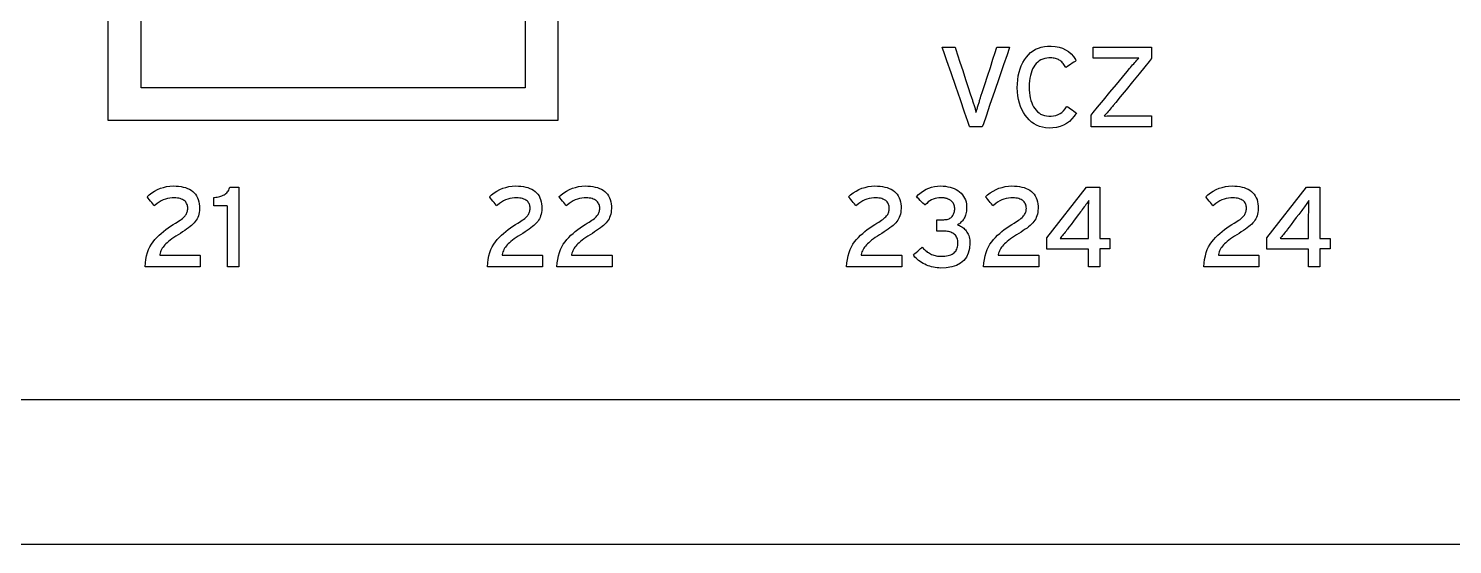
# Model space of a CAD drawing. Extents: x 1 to 47.7, y 0.2 to 33.3.
# Drawn here: x 36.791 to 38.533, y 10.156 to 10.786 of the extents above; entities that cross this region are included whole.
import ezdxf

# ---------------------------------------------------------------- set-up
doc = ezdxf.new("R2010")
doc.units = 0
doc.header["$MEASUREMENT"] = 0
for name, color, linetype in [('1_1__SCREW_TERMINAL_BLOCK_', 7, 'CONTINUOUS'), ('1_2__CONNECTORIZED_RELAY__', 7, 'CONTINUOUS'), ('4_0_____DWG', 7, 'CONTINUOUS')]:
    doc.layers.add(name, color=color, linetype=linetype)

msp = doc.modelspace()

# ---------------------------------------------------------------- linework, layer by layer
at = {"layer": '1_1__SCREW_TERMINAL_BLOCK_'}
for points in [[(36.9339, 10.4954), (36.9343, 10.5), (36.9349, 10.5044), (36.9358, 10.5086), (36.9369, 10.5126), (36.9383, 10.5163), (36.9398, 10.5197), (36.9417, 10.523), (36.9437, 10.526), (36.946, 10.5287), (36.9484, 10.5313), (36.951, 10.5338), (36.9536, 10.5362), (36.9563, 10.5385), (36.9592, 10.5408), (36.9621, 10.5429), (36.9652, 10.5449), (36.9683, 10.5469), (36.9711, 10.5485), (36.9731, 10.5497), (36.975, 10.5509), (36.9767, 10.5521), (36.9782, 10.5533), (36.9796, 10.5544), (36.9808, 10.5554), (36.9819, 10.5564), (36.9828, 10.5574), (36.9835, 10.5584), (36.9841, 10.5594), (36.9846, 10.5604), (36.9851, 10.5614), (36.9854, 10.5624), (36.9857, 10.5634), (36.9859, 10.5645), (36.9861, 10.5656), (36.9861, 10.5667), (36.9861, 10.568), (36.9859, 10.5693), (36.9857, 10.5705), (36.9853, 10.5716), (36.9848, 10.5727), (36.9843, 10.5736), (36.9836, 10.5746), (36.9828, 10.5754), (36.9819, 10.5762), (36.9809, 10.5769), (36.9797, 10.5776), (36.9783, 10.5781), (36.9768, 10.5786), (36.9752, 10.579), (36.9735, 10.5793), (36.9715, 10.5795), (36.9695, 10.5796), (36.9671, 10.5796), (36.9642, 10.5793), (36.9615, 10.5788), (36.9588, 10.5781), (36.9561, 10.5771), (36.9536, 10.5759), (36.9511, 10.5744), (36.9487, 10.5727), (36.9463, 10.5708), (36.9452, 10.57), (36.9446, 10.5708), (36.9435, 10.5721), (36.9421, 10.5738), (36.9406, 10.5757), (36.9391, 10.5776), (36.9378, 10.5792), (36.9368, 10.5804), (36.9364, 10.5809), (36.9388, 10.5831), (36.9421, 10.5856), (36.9455, 10.5878), (36.949, 10.5897), (36.9527, 10.5912), (36.9564, 10.5924), (36.9603, 10.5933), (36.9644, 10.5939), (36.9685, 10.5941), (36.9718, 10.594), (36.975, 10.5938), (36.9779, 10.5933), (36.9807, 10.5928), (36.9834, 10.592), (36.9859, 10.5911), (36.9882, 10.59), (36.9903, 10.5888), (36.9923, 10.5874), (36.9941, 10.5857), (36.9956, 10.5839), (36.997, 10.5819), (36.9981, 10.5797), (36.999, 10.5774), (36.9997, 10.5748), (37.0002, 10.5721), (37.0004, 10.5692), (37.0005, 10.5665), (37.0003, 10.5641), (37.0001, 10.5618), (36.9996, 10.5597), (36.9991, 10.5576), (36.9984, 10.5557), (36.9975, 10.5539), (36.9965, 10.5522), (36.9954, 10.5506), (36.9941, 10.549), (36.9925, 10.5475), (36.9909, 10.5459), (36.989, 10.5444), (36.987, 10.5428), (36.9848, 10.5411), (36.9824, 10.5395), (36.9799, 10.5379), (36.9772, 10.5362), (36.9743, 10.5344), (36.9715, 10.5327), (36.969, 10.531), (36.9667, 10.5294), (36.9646, 10.5278), (36.9627, 10.5263), (36.9609, 10.5248), (36.9594, 10.5234), (36.9581, 10.5221), (36.957, 10.5207), (36.9559, 10.5193), (36.955, 10.5179), (36.9541, 10.5164), (36.9534, 10.515), (36.9527, 10.5135), (36.9522, 10.512), (36.9518, 10.5105), (36.9518, 10.5095), (36.9547, 10.5095), (36.9603, 10.5095), (36.9677, 10.5095), (36.976, 10.5095), (36.9844, 10.5095), (36.992, 10.5095), (36.9978, 10.5095), (37.0011, 10.5095), (37.0014, 10.5093), (37.0014, 10.5083), (37.0014, 10.5066), (37.0014, 10.5044), (37.0014, 10.502), (37.0014, 10.4997), (37.0014, 10.4976), (37.0014, 10.4961), (37.0014, 10.4954), (36.9999, 10.4954), (36.9942, 10.4954), (36.9854, 10.4954), (36.9747, 10.4954), (36.9632, 10.4954), (36.9522, 10.4954), (36.9428, 10.4954), (36.9363, 10.4954)], [(37.0346, 10.4954), (37.0346, 10.4982), (37.0346, 10.5058), (37.0346, 10.5167), (37.0346, 10.5293), (37.0346, 10.5424), (37.0346, 10.5543), (37.0346, 10.5637), (37.0346, 10.5691), (37.0344, 10.5699), (37.0332, 10.5699), (37.0311, 10.5699), (37.0284, 10.5699), (37.0255, 10.5699), (37.0227, 10.5699), (37.0202, 10.5699), (37.0185, 10.5699), (37.0179, 10.5699), (37.0179, 10.5703), (37.0179, 10.5713), (37.0179, 10.5728), (37.0179, 10.5745), (37.0179, 10.5762), (37.0179, 10.5778), (37.0179, 10.5791), (37.0179, 10.5798), (37.0188, 10.58), (37.0205, 10.5802), (37.0221, 10.5804), (37.0237, 10.5808), (37.0252, 10.5812), (37.0266, 10.5816), (37.028, 10.5821), (37.0294, 10.5827), (37.0307, 10.5834), (37.0318, 10.5841), (37.0329, 10.5849), (37.0339, 10.5858), (37.0347, 10.5868), (37.0355, 10.5879), (37.0362, 10.5891), (37.0367, 10.5904), (37.0371, 10.5918), (37.0374, 10.5925), (37.0382, 10.5925), (37.0397, 10.5925), (37.0415, 10.5925), (37.0435, 10.5925), (37.0454, 10.5925), (37.0471, 10.5925), (37.0483, 10.5925), (37.0487, 10.5925), (37.0487, 10.5888), (37.0487, 10.5789), (37.0487, 10.5648), (37.0487, 10.5482), (37.0487, 10.5312), (37.0487, 10.5156), (37.0487, 10.5034), (37.0487, 10.4963), (37.0486, 10.4954), (37.0475, 10.4954), (37.0458, 10.4954), (37.0435, 10.4954), (37.041, 10.4954), (37.0386, 10.4954), (37.0366, 10.4954), (37.0351, 10.4954)], [(37.3526, 10.4954), (37.353, 10.5), (37.3536, 10.5044), (37.3545, 10.5086), (37.3556, 10.5126), (37.3569, 10.5163), (37.3585, 10.5197), (37.3603, 10.523), (37.3624, 10.526), (37.3647, 10.5287), (37.3671, 10.5313), (37.3697, 10.5338), (37.3723, 10.5362), (37.375, 10.5385), (37.3779, 10.5408), (37.3808, 10.5429), (37.3838, 10.5449), (37.387, 10.5469), (37.3897, 10.5485), (37.3918, 10.5497), (37.3936, 10.5509), (37.3953, 10.5521), (37.3969, 10.5533), (37.3983, 10.5544), (37.3995, 10.5554), (37.4006, 10.5564), (37.4015, 10.5574), (37.4022, 10.5584), (37.4028, 10.5594), (37.4033, 10.5604), (37.4038, 10.5614), (37.4041, 10.5624), (37.4044, 10.5634), (37.4046, 10.5645), (37.4047, 10.5656), (37.4048, 10.5667), (37.4048, 10.568), (37.4046, 10.5693), (37.4044, 10.5705), (37.404, 10.5716), (37.4035, 10.5727), (37.403, 10.5736), (37.4023, 10.5746), (37.4015, 10.5754), (37.4006, 10.5762), (37.3996, 10.5769), (37.3984, 10.5776), (37.397, 10.5781), (37.3955, 10.5786), (37.3939, 10.579), (37.3921, 10.5793), (37.3902, 10.5795), (37.3882, 10.5796), (37.3858, 10.5796), (37.3829, 10.5793), (37.3802, 10.5788), (37.3775, 10.5781), (37.3748, 10.5771), (37.3723, 10.5759), (37.3698, 10.5744), (37.3674, 10.5727), (37.365, 10.5708), (37.3639, 10.57), (37.3633, 10.5708), (37.3622, 10.5721), (37.3608, 10.5738), (37.3593, 10.5757), (37.3578, 10.5776), (37.3564, 10.5792), (37.3555, 10.5804), (37.355, 10.5809), (37.3575, 10.5831), (37.3608, 10.5856), (37.3642, 10.5878), (37.3677, 10.5897), (37.3713, 10.5912), (37.3751, 10.5924), (37.379, 10.5933), (37.383, 10.5939), (37.3872, 10.5941), (37.3905, 10.594), (37.3936, 10.5938), (37.3966, 10.5933), (37.3994, 10.5928), (37.4021, 10.592), (37.4046, 10.5911), (37.4069, 10.59), (37.409, 10.5888), (37.411, 10.5874), (37.4128, 10.5857), (37.4143, 10.5839), (37.4157, 10.5819), (37.4168, 10.5797), (37.4177, 10.5774), (37.4184, 10.5748), (37.4189, 10.5721), (37.4191, 10.5692), (37.4191, 10.5665), (37.419, 10.5641), (37.4187, 10.5618), (37.4183, 10.5597), (37.4177, 10.5576), (37.417, 10.5557), (37.4162, 10.5539), (37.4152, 10.5522), (37.4141, 10.5506), (37.4127, 10.549), (37.4112, 10.5475), (37.4095, 10.5459), (37.4077, 10.5444), (37.4056, 10.5428), (37.4035, 10.5411), (37.4011, 10.5395), (37.3986, 10.5379), (37.3958, 10.5362), (37.3929, 10.5344), (37.3902, 10.5327), (37.3877, 10.531), (37.3854, 10.5294), (37.3833, 10.5278), (37.3813, 10.5263), (37.3796, 10.5248), (37.3781, 10.5234), (37.3768, 10.5221), (37.3757, 10.5207), (37.3746, 10.5193), (37.3736, 10.5179), (37.3728, 10.5164), (37.3721, 10.515), (37.3714, 10.5135), (37.3709, 10.512), (37.3705, 10.5105), (37.3705, 10.5095), (37.3734, 10.5095), (37.3789, 10.5095), (37.3864, 10.5095), (37.3947, 10.5095), (37.4031, 10.5095), (37.4107, 10.5095), (37.4165, 10.5095), (37.4197, 10.5095), (37.4201, 10.5093), (37.4201, 10.5083), (37.4201, 10.5066), (37.4201, 10.5044), (37.4201, 10.502), (37.4201, 10.4997), (37.4201, 10.4976), (37.4201, 10.4961), (37.4201, 10.4954), (37.4186, 10.4954), (37.4129, 10.4954), (37.4041, 10.4954), (37.3934, 10.4954), (37.3819, 10.4954), (37.3709, 10.4954), (37.3615, 10.4954), (37.355, 10.4954)], [(37.4377, 10.4954), (37.4381, 10.5), (37.4387, 10.5044), (37.4396, 10.5086), (37.4407, 10.5126), (37.4421, 10.5163), (37.4436, 10.5197), (37.4454, 10.523), (37.4475, 10.526), (37.4498, 10.5287), (37.4522, 10.5313), (37.4548, 10.5338), (37.4574, 10.5362), (37.4601, 10.5385), (37.463, 10.5408), (37.4659, 10.5429), (37.469, 10.5449), (37.4721, 10.5469), (37.4748, 10.5485), (37.4769, 10.5497), (37.4787, 10.5509), (37.4805, 10.5521), (37.482, 10.5533), (37.4834, 10.5544), (37.4846, 10.5554), (37.4857, 10.5564), (37.4866, 10.5574), (37.4873, 10.5584), (37.4879, 10.5594), (37.4884, 10.5604), (37.4889, 10.5614), (37.4892, 10.5624), (37.4895, 10.5634), (37.4897, 10.5645), (37.4899, 10.5656), (37.4899, 10.5667), (37.4899, 10.568), (37.4897, 10.5693), (37.4895, 10.5705), (37.4891, 10.5716), (37.4886, 10.5727), (37.4881, 10.5736), (37.4874, 10.5746), (37.4866, 10.5754), (37.4857, 10.5762), (37.4847, 10.5769), (37.4835, 10.5776), (37.4821, 10.5781), (37.4806, 10.5786), (37.479, 10.579), (37.4772, 10.5793), (37.4753, 10.5795), (37.4733, 10.5796), (37.4709, 10.5796), (37.468, 10.5793), (37.4653, 10.5788), (37.4626, 10.5781), (37.4599, 10.5771), (37.4574, 10.5759), (37.4549, 10.5744), (37.4525, 10.5727), (37.4501, 10.5708), (37.449, 10.57), (37.4484, 10.5708), (37.4473, 10.5721), (37.4459, 10.5738), (37.4444, 10.5757), (37.4429, 10.5776), (37.4416, 10.5792), (37.4406, 10.5804), (37.4401, 10.5809), (37.4426, 10.5831), (37.4459, 10.5856), (37.4493, 10.5878), (37.4528, 10.5897), (37.4565, 10.5912), (37.4602, 10.5924), (37.4641, 10.5933), (37.4681, 10.5939), (37.4723, 10.5941), (37.4756, 10.594), (37.4788, 10.5938), (37.4817, 10.5933), (37.4845, 10.5928), (37.4872, 10.592), (37.4897, 10.5911), (37.492, 10.59), (37.4941, 10.5888), (37.4961, 10.5874), (37.4979, 10.5857), (37.4994, 10.5839), (37.5008, 10.5819), (37.5019, 10.5797), (37.5028, 10.5774), (37.5035, 10.5748), (37.504, 10.5721), (37.5042, 10.5692), (37.5043, 10.5665), (37.5041, 10.5641), (37.5038, 10.5618), (37.5034, 10.5597), (37.5029, 10.5576), (37.5021, 10.5557), (37.5013, 10.5539), (37.5003, 10.5522), (37.4992, 10.5506), (37.4978, 10.549), (37.4963, 10.5475), (37.4946, 10.5459), (37.4928, 10.5444), (37.4908, 10.5428), (37.4886, 10.5411), (37.4862, 10.5395), (37.4837, 10.5379), (37.481, 10.5362), (37.4781, 10.5344), (37.4753, 10.5327), (37.4728, 10.531), (37.4705, 10.5294), (37.4684, 10.5278), (37.4664, 10.5263), (37.4647, 10.5248), (37.4632, 10.5234), (37.4619, 10.5221), (37.4608, 10.5207), (37.4597, 10.5193), (37.4588, 10.5179), (37.4579, 10.5164), (37.4572, 10.515), (37.4565, 10.5135), (37.456, 10.512), (37.4556, 10.5105), (37.4556, 10.5095), (37.4585, 10.5095), (37.4641, 10.5095), (37.4715, 10.5095), (37.4798, 10.5095), (37.4882, 10.5095), (37.4958, 10.5095), (37.5016, 10.5095), (37.5049, 10.5095), (37.5052, 10.5093), (37.5052, 10.5083), (37.5052, 10.5066), (37.5052, 10.5044), (37.5052, 10.502), (37.5052, 10.4997), (37.5052, 10.4976), (37.5052, 10.4961), (37.5052, 10.4954), (37.5037, 10.4954), (37.498, 10.4954), (37.4892, 10.4954), (37.4785, 10.4954), (37.467, 10.4954), (37.456, 10.4954), (37.4466, 10.4954), (37.4401, 10.4954)], [(37.7919, 10.4954), (37.7923, 10.5), (37.7929, 10.5044), (37.7938, 10.5086), (37.7949, 10.5126), (37.7962, 10.5163), (37.7978, 10.5197), (37.7996, 10.523), (37.8017, 10.526), (37.804, 10.5287), (37.8064, 10.5313), (37.8089, 10.5338), (37.8116, 10.5362), (37.8143, 10.5385), (37.8172, 10.5408), (37.8201, 10.5429), (37.8232, 10.5449), (37.8263, 10.5469), (37.829, 10.5485), (37.8311, 10.5497), (37.8329, 10.5509), (37.8346, 10.5521), (37.8362, 10.5533), (37.8376, 10.5544), (37.8388, 10.5554), (37.8399, 10.5564), (37.8407, 10.5574), (37.8415, 10.5584), (37.8421, 10.5594), (37.8426, 10.5604), (37.843, 10.5614), (37.8434, 10.5624), (37.8437, 10.5634), (37.8439, 10.5645), (37.844, 10.5656), (37.8441, 10.5667), (37.844, 10.568), (37.8439, 10.5693), (37.8436, 10.5705), (37.8433, 10.5716), (37.8428, 10.5727), (37.8423, 10.5736), (37.8416, 10.5746), (37.8408, 10.5754), (37.8399, 10.5762), (37.8389, 10.5769), (37.8376, 10.5776), (37.8363, 10.5781), (37.8348, 10.5786), (37.8332, 10.579), (37.8314, 10.5793), (37.8295, 10.5795), (37.8275, 10.5796), (37.8251, 10.5796), (37.8222, 10.5793), (37.8195, 10.5788), (37.8168, 10.5781), (37.8141, 10.5771), (37.8116, 10.5759), (37.8091, 10.5744), (37.8067, 10.5727), (37.8043, 10.5708), (37.8032, 10.57), (37.8026, 10.5708), (37.8015, 10.5721), (37.8001, 10.5738), (37.7986, 10.5757), (37.7971, 10.5776), (37.7957, 10.5792), (37.7948, 10.5804), (37.7943, 10.5809), (37.7968, 10.5831), (37.8001, 10.5856), (37.8035, 10.5878), (37.807, 10.5897), (37.8106, 10.5912), (37.8144, 10.5924), (37.8183, 10.5933), (37.8223, 10.5939), (37.8265, 10.5941), (37.8298, 10.594), (37.8329, 10.5938), (37.8359, 10.5933), (37.8387, 10.5928), (37.8414, 10.592), (37.8438, 10.5911), (37.8462, 10.59), (37.8483, 10.5888), (37.8503, 10.5874), (37.8521, 10.5857), (37.8536, 10.5839), (37.855, 10.5819), (37.8561, 10.5797), (37.857, 10.5774), (37.8577, 10.5748), (37.8582, 10.5721), (37.8584, 10.5692), (37.8585, 10.5665), (37.8583, 10.5641), (37.858, 10.5618), (37.8576, 10.5597), (37.857, 10.5576), (37.8563, 10.5557), (37.8555, 10.5539), (37.8545, 10.5522), (37.8534, 10.5506), (37.852, 10.549), (37.8505, 10.5475), (37.8488, 10.5459), (37.847, 10.5444), (37.8449, 10.5428), (37.8428, 10.5411), (37.8404, 10.5395), (37.8378, 10.5379), (37.8351, 10.5362), (37.8322, 10.5344), (37.8295, 10.5327), (37.827, 10.531), (37.8247, 10.5294), (37.8225, 10.5278), (37.8206, 10.5263), (37.8189, 10.5248), (37.8174, 10.5234), (37.8161, 10.5221), (37.8149, 10.5207), (37.8139, 10.5193), (37.8129, 10.5179), (37.8121, 10.5164), (37.8114, 10.515), (37.8107, 10.5135), (37.8102, 10.512), (37.8098, 10.5105), (37.8098, 10.5095), (37.8127, 10.5095), (37.8183, 10.5095), (37.8257, 10.5095), (37.834, 10.5095), (37.8424, 10.5095), (37.85, 10.5095), (37.8558, 10.5095), (37.859, 10.5095), (37.8594, 10.5093), (37.8594, 10.5083), (37.8594, 10.5066), (37.8594, 10.5044), (37.8594, 10.502), (37.8594, 10.4997), (37.8594, 10.4976), (37.8594, 10.4961), (37.8594, 10.4954), (37.8579, 10.4954), (37.8522, 10.4954), (37.8434, 10.4954), (37.8327, 10.4954), (37.8212, 10.4954), (37.8101, 10.4954), (37.8008, 10.4954), (37.7943, 10.4954)], [(37.9427, 10.5242), (37.9421, 10.5178), (37.9407, 10.5121), (37.9384, 10.5072), (37.9352, 10.503), (37.9312, 10.4997), (37.9262, 10.497), (37.9205, 10.4952), (37.9138, 10.4941), (37.907, 10.4938), (37.9048, 10.4939), (37.9025, 10.4941), (37.9003, 10.4944), (37.8981, 10.4948), (37.8959, 10.4954), (37.8937, 10.496), (37.8916, 10.4967), (37.8895, 10.4975), (37.8874, 10.4984), (37.8854, 10.4994), (37.8835, 10.5005), (37.8817, 10.5017), (37.88, 10.503), (37.8784, 10.5044), (37.8769, 10.5058), (37.8755, 10.5073), (37.8742, 10.509), (37.8736, 10.51), (37.8742, 10.5106), (37.8755, 10.5116), (37.8771, 10.513), (37.8789, 10.5146), (37.8807, 10.5162), (37.8823, 10.5176), (37.8835, 10.5187), (37.8842, 10.5193), (37.8849, 10.5186), (37.8859, 10.5174), (37.8871, 10.5163), (37.8882, 10.5153), (37.8894, 10.5143), (37.8906, 10.5134), (37.8919, 10.5126), (37.8932, 10.5118), (37.8945, 10.5111), (37.8959, 10.5105), (37.8973, 10.51), (37.8987, 10.5095), (37.9001, 10.5091), (37.9015, 10.5088), (37.9029, 10.5085), (37.9044, 10.5083), (37.9058, 10.5082), (37.9072, 10.5082), (37.9095, 10.5082), (37.9119, 10.5084), (37.914, 10.5086), (37.916, 10.509), (37.9178, 10.5095), (37.9195, 10.5101), (37.921, 10.5108), (37.9223, 10.5116), (37.9234, 10.5125), (37.9244, 10.5135), (37.9253, 10.5146), (37.926, 10.5157), (37.9267, 10.517), (37.9272, 10.5183), (37.9276, 10.5197), (37.9278, 10.5212), (37.928, 10.5228), (37.928, 10.5245), (37.9279, 10.5261), (37.9277, 10.5276), (37.9274, 10.5291), (37.9269, 10.5304), (37.9264, 10.5316), (37.9257, 10.5328), (37.9249, 10.5338), (37.924, 10.5348), (37.923, 10.5356), (37.9219, 10.5363), (37.9207, 10.5369), (37.9194, 10.5375), (37.918, 10.5379), (37.9166, 10.5383), (37.9151, 10.5385), (37.9136, 10.5387), (37.9119, 10.5388), (37.9109, 10.5388), (37.9103, 10.5388), (37.9093, 10.5388), (37.908, 10.5388), (37.9065, 10.5388), (37.9051, 10.5388), (37.9038, 10.5388), (37.9027, 10.5388), (37.9022, 10.5388), (37.9021, 10.539), (37.9021, 10.54), (37.9021, 10.5417), (37.9021, 10.5439), (37.9021, 10.5462), (37.9021, 10.5485), (37.9021, 10.5506), (37.9021, 10.5521), (37.9021, 10.5529), (37.9023, 10.5529), (37.903, 10.5529), (37.9041, 10.5529), (37.9054, 10.5529), (37.9069, 10.5529), (37.9083, 10.5529), (37.9095, 10.5529), (37.9104, 10.5529), (37.9108, 10.5529), (37.9121, 10.553), (37.9135, 10.5531), (37.9148, 10.5533), (37.916, 10.5537), (37.9172, 10.5541), (37.9182, 10.5547), (37.9192, 10.5553), (37.9201, 10.5561), (37.9209, 10.5569), (37.9216, 10.5578), (37.9222, 10.5588), (37.9227, 10.5597), (37.9231, 10.5607), (37.9235, 10.5618), (37.9238, 10.5629), (37.924, 10.564), (37.9241, 10.5652), (37.9241, 10.5664), (37.9241, 10.5668), (37.9241, 10.5673), (37.924, 10.5678), (37.924, 10.5683), (37.9239, 10.5688), (37.9238, 10.5694), (37.9237, 10.5699), (37.9236, 10.5704), (37.9234, 10.5709), (37.9232, 10.5715), (37.9229, 10.572), (37.9226, 10.5725), (37.9223, 10.573), (37.922, 10.5735), (37.9216, 10.5739), (37.9212, 10.5744), (37.9208, 10.5748), (37.9203, 10.5753), (37.9198, 10.5757), (37.9193, 10.5762), (37.9187, 10.5766), (37.9181, 10.577), (37.9175, 10.5774), (37.9168, 10.5777), (37.9162, 10.5781), (37.9154, 10.5784), (37.9147, 10.5787), (37.9138, 10.5789), (37.9129, 10.5791), (37.912, 10.5793), (37.911, 10.5794), (37.91, 10.5796), (37.909, 10.5796), (37.9079, 10.5797), (37.9067, 10.5797), (37.9046, 10.5796), (37.9023, 10.5793), (37.9, 10.5788), (37.8978, 10.5781), (37.8957, 10.5771), (37.8936, 10.5759), (37.8917, 10.5745), (37.8898, 10.5728), (37.888, 10.5709), (37.8875, 10.5709), (37.8866, 10.5718), (37.8852, 10.5732), (37.8835, 10.5748), (37.8818, 10.5765), (37.8801, 10.5782), (37.8787, 10.5796), (37.8777, 10.5806), (37.8773, 10.5809), (37.88, 10.5837), (37.8829, 10.5862), (37.8859, 10.5883), (37.8891, 10.5901), (37.8924, 10.5915), (37.8958, 10.5927), (37.8995, 10.5935), (37.9032, 10.5939), (37.907, 10.5941), (37.91, 10.594), (37.9129, 10.5937), (37.9157, 10.5932), (37.9184, 10.5926), (37.921, 10.5918), (37.9234, 10.5908), (37.9257, 10.5897), (37.9279, 10.5884), (37.93, 10.5869), (37.9319, 10.5852), (37.9335, 10.5834), (37.935, 10.5814), (37.9362, 10.5793), (37.9371, 10.577), (37.9379, 10.5746), (37.9384, 10.572), (37.9387, 10.5693), (37.9387, 10.5669), (37.9386, 10.565), (37.9384, 10.5633), (37.9382, 10.5616), (37.9378, 10.56), (37.9374, 10.5585), (37.937, 10.5572), (37.9364, 10.5559), (37.9358, 10.5547), (37.9351, 10.5536), (37.9343, 10.5525), (37.9335, 10.5515), (37.9326, 10.5506), (37.9317, 10.5497), (37.9308, 10.5488), (37.9298, 10.548), (37.9287, 10.5473), (37.9276, 10.5466), (37.9284, 10.5461), (37.9299, 10.5456), (37.9313, 10.545), (37.9326, 10.5443), (37.9339, 10.5434), (37.9351, 10.5425), (37.9362, 10.5415), (37.9372, 10.5403), (37.9382, 10.5391), (37.9391, 10.5378), (37.9399, 10.5364), (37.9406, 10.535), (37.9412, 10.5334), (37.9417, 10.5318), (37.9421, 10.53), (37.9424, 10.5282), (37.9426, 10.5262)], [(38.2287, 10.4954), (38.2291, 10.5), (38.2297, 10.5044), (38.2306, 10.5086), (38.2317, 10.5126), (38.233, 10.5163), (38.2346, 10.5197), (38.2364, 10.523), (38.2385, 10.526), (38.2408, 10.5287), (38.2432, 10.5313), (38.2457, 10.5338), (38.2484, 10.5362), (38.2511, 10.5385), (38.254, 10.5408), (38.2569, 10.5429), (38.2599, 10.5449), (38.2631, 10.5469), (38.2658, 10.5485), (38.2679, 10.5497), (38.2697, 10.5509), (38.2714, 10.5521), (38.273, 10.5533), (38.2744, 10.5544), (38.2756, 10.5554), (38.2766, 10.5564), (38.2775, 10.5574), (38.2783, 10.5584), (38.2789, 10.5594), (38.2794, 10.5604), (38.2798, 10.5614), (38.2802, 10.5624), (38.2805, 10.5634), (38.2807, 10.5645), (38.2808, 10.5656), (38.2809, 10.5667), (38.2808, 10.568), (38.2807, 10.5693), (38.2804, 10.5705), (38.2801, 10.5716), (38.2796, 10.5727), (38.2791, 10.5736), (38.2784, 10.5746), (38.2776, 10.5754), (38.2767, 10.5762), (38.2756, 10.5769), (38.2744, 10.5776), (38.2731, 10.5781), (38.2716, 10.5786), (38.27, 10.579), (38.2682, 10.5793), (38.2663, 10.5795), (38.2643, 10.5796), (38.2619, 10.5796), (38.259, 10.5793), (38.2562, 10.5788), (38.2535, 10.5781), (38.2509, 10.5771), (38.2484, 10.5759), (38.2459, 10.5744), (38.2435, 10.5727), (38.2411, 10.5708), (38.24, 10.57), (38.2394, 10.5708), (38.2383, 10.5721), (38.2369, 10.5738), (38.2353, 10.5757), (38.2338, 10.5776), (38.2325, 10.5792), (38.2316, 10.5804), (38.2311, 10.5809), (38.2336, 10.5831), (38.2368, 10.5856), (38.2403, 10.5878), (38.2438, 10.5897), (38.2474, 10.5912), (38.2512, 10.5924), (38.2551, 10.5933), (38.2591, 10.5939), (38.2633, 10.5941), (38.2666, 10.594), (38.2697, 10.5938), (38.2727, 10.5933), (38.2755, 10.5928), (38.2782, 10.592), (38.2806, 10.5911), (38.2829, 10.59), (38.2851, 10.5888), (38.2871, 10.5874), (38.2888, 10.5857), (38.2904, 10.5839), (38.2917, 10.5819), (38.2929, 10.5797), (38.2938, 10.5774), (38.2945, 10.5748), (38.2949, 10.5721), (38.2952, 10.5692), (38.2952, 10.5665), (38.2951, 10.5641), (38.2948, 10.5618), (38.2944, 10.5597), (38.2938, 10.5576), (38.2931, 10.5557), (38.2923, 10.5539), (38.2913, 10.5522), (38.2901, 10.5506), (38.2888, 10.549), (38.2873, 10.5475), (38.2856, 10.5459), (38.2838, 10.5444), (38.2817, 10.5428), (38.2795, 10.5411), (38.2772, 10.5395), (38.2746, 10.5379), (38.2719, 10.5362), (38.269, 10.5344), (38.2663, 10.5327), (38.2638, 10.531), (38.2615, 10.5294), (38.2593, 10.5278), (38.2574, 10.5263), (38.2557, 10.5248), (38.2542, 10.5234), (38.2529, 10.5221), (38.2517, 10.5207), (38.2507, 10.5193), (38.2497, 10.5179), (38.2489, 10.5164), (38.2481, 10.515), (38.2475, 10.5135), (38.247, 10.512), (38.2466, 10.5105), (38.2465, 10.5095), (38.2494, 10.5095), (38.255, 10.5095), (38.2624, 10.5095), (38.2708, 10.5095), (38.2792, 10.5095), (38.2868, 10.5095), (38.2926, 10.5095), (38.2958, 10.5095), (38.2962, 10.5093), (38.2962, 10.5083), (38.2962, 10.5066), (38.2962, 10.5044), (38.2962, 10.502), (38.2962, 10.4997), (38.2962, 10.4976), (38.2962, 10.4961), (38.2962, 10.4954), (38.2947, 10.4954), (38.289, 10.4954), (38.2802, 10.4954), (38.2694, 10.4954), (38.258, 10.4954), (38.2469, 10.4954), (38.2376, 10.4954), (38.2311, 10.4954)], [(38.3573, 10.5762), (38.3565, 10.5751), (38.3557, 10.5739), (38.3548, 10.5726), (38.3538, 10.5713), (38.3528, 10.5699), (38.3517, 10.5684), (38.3505, 10.5669), (38.3494, 10.5653), (38.3486, 10.5643), (38.3472, 10.5625), (38.3448, 10.5593), (38.3418, 10.5554), (38.3386, 10.5512), (38.3355, 10.5471), (38.333, 10.5437), (38.3312, 10.5414), (38.3305, 10.5405), (38.3294, 10.539), (38.3282, 10.5375), (38.3271, 10.5361), (38.3261, 10.5348), (38.325, 10.5336), (38.324, 10.5324), (38.323, 10.5312), (38.3221, 10.5302), (38.3229, 10.5299), (38.3245, 10.5299), (38.3262, 10.5299), (38.328, 10.5299), (38.3298, 10.5299), (38.3316, 10.5299), (38.3336, 10.53), (38.3355, 10.53), (38.3371, 10.53), (38.3383, 10.53), (38.3406, 10.53), (38.3437, 10.53), (38.3472, 10.53), (38.3507, 10.53), (38.3537, 10.53), (38.3559, 10.53), (38.3569, 10.53), (38.3569, 10.5308), (38.3569, 10.5335), (38.3569, 10.5376), (38.3569, 10.5424), (38.3569, 10.5474), (38.3569, 10.5521), (38.3569, 10.5558), (38.3569, 10.558), (38.3569, 10.5594), (38.357, 10.5618), (38.357, 10.5641), (38.357, 10.5663), (38.3571, 10.5685), (38.3571, 10.5705), (38.3572, 10.5725), (38.3572, 10.5744)]]:
    msp.add_lwpolyline(points, close=True, dxfattribs=at)
msp.add_lwpolyline([(38.3706, 10.5172), (38.3706, 10.4954), (38.3569, 10.4954), (38.3569, 10.5167), (38.3059, 10.5167), (38.3059, 10.5306), (38.3544, 10.5925), (38.3706, 10.5925), (38.3706, 10.53), (38.3831, 10.53), (38.3831, 10.5172), (38.3706, 10.5172)], dxfattribs=at)
at = {"layer": '1_2__CONNECTORIZED_RELAY__'}
for points in [[(37.4388, 10.6741), (36.889, 10.6741), (36.889, 11.7541), (37.4388, 11.7541), (37.4388, 10.6741)], [(37.3989, 10.714), (36.929, 10.714), (36.929, 10.8141), (37.3989, 10.8141), (37.3989, 10.714)], [(38.1014, 10.5172), (38.1014, 10.4953), (38.0877, 10.4953), (38.0877, 10.5167), (38.0367, 10.5167), (38.0367, 10.5306), (38.0852, 10.5925), (38.1014, 10.5925), (38.1014, 10.53), (38.1139, 10.53), (38.1139, 10.5172), (38.1014, 10.5172)]]:
    msp.add_lwpolyline(points, dxfattribs=at)
for points in [[(37.9578, 10.6663), (37.9573, 10.6663), (37.9558, 10.6663), (37.9536, 10.6663), (37.951, 10.6663), (37.9483, 10.6663), (37.9459, 10.6663), (37.9439, 10.6663), (37.9427, 10.6663), (37.9423, 10.6668), (37.9402, 10.6728), (37.9362, 10.6842), (37.9311, 10.6991), (37.9253, 10.7157), (37.9196, 10.7322), (37.9145, 10.7469), (37.9107, 10.7578), (37.9088, 10.7632), (37.909, 10.7635), (37.9103, 10.7635), (37.9124, 10.7635), (37.915, 10.7635), (37.9177, 10.7635), (37.9204, 10.7635), (37.9226, 10.7635), (37.9241, 10.7635), (37.9246, 10.7635), (37.9254, 10.7608), (37.9275, 10.7544), (37.9305, 10.7454), (37.9339, 10.735), (37.9374, 10.7243), (37.9406, 10.7145), (37.9431, 10.7068), (37.9446, 10.7022), (37.945, 10.7011), (37.9453, 10.7), (37.9457, 10.699), (37.946, 10.6979), (37.9464, 10.6968), (37.9468, 10.6957), (37.9472, 10.6945), (37.9476, 10.6934), (37.9479, 10.6922), (37.9483, 10.691), (37.9486, 10.6898), (37.9489, 10.6888), (37.9492, 10.6878), (37.9494, 10.6868), (37.9497, 10.6859), (37.9499, 10.6851), (37.9501, 10.6843), (37.9503, 10.6839), (37.9505, 10.6846), (37.9507, 10.6854), (37.9509, 10.6862), (37.9512, 10.6871), (37.9515, 10.6881), (37.9518, 10.6892), (37.9521, 10.6903), (37.9525, 10.6914), (37.9529, 10.6926), (37.9532, 10.6938), (37.9536, 10.695), (37.9539, 10.6962), (37.9543, 10.6973), (37.9546, 10.6984), (37.9549, 10.6995), (37.9553, 10.7005), (37.9556, 10.7016), (37.9562, 10.7036), (37.9581, 10.7094), (37.9609, 10.718), (37.9642, 10.7282), (37.9677, 10.7389), (37.9709, 10.7489), (37.9735, 10.7571), (37.9752, 10.7623), (37.9757, 10.7635), (37.9765, 10.7635), (37.9783, 10.7635), (37.9806, 10.7635), (37.9833, 10.7635), (37.986, 10.7635), (37.9883, 10.7635), (37.9902, 10.7635), (37.9911, 10.7635), (37.9907, 10.762), (37.9881, 10.7544), (37.9838, 10.7419), (37.9784, 10.7263), (37.9727, 10.7096), (37.9671, 10.6934), (37.9624, 10.6795), (37.9591, 10.6699)], [(38.0729, 10.6833), (38.0703, 10.6794), (38.0675, 10.6759), (38.0643, 10.6729), (38.0609, 10.6704), (38.0571, 10.6683), (38.0531, 10.6667), (38.0487, 10.6656), (38.0441, 10.6649), (38.0394, 10.6648), (38.0353, 10.6651), (38.0314, 10.6658), (38.0278, 10.6669), (38.0243, 10.6683), (38.0211, 10.6701), (38.0181, 10.6722), (38.0153, 10.6747), (38.0127, 10.6775), (38.0103, 10.6806), (38.0081, 10.684), (38.0062, 10.6875), (38.0046, 10.6913), (38.0032, 10.6954), (38.0022, 10.6997), (38.0014, 10.7042), (38.0009, 10.7089), (38.0006, 10.7139), (38.0008, 10.719), (38.0011, 10.7239), (38.0018, 10.7285), (38.0028, 10.7329), (38.004, 10.737), (38.0055, 10.741), (38.0073, 10.7447), (38.0094, 10.7481), (38.0117, 10.7514), (38.0142, 10.7543), (38.0169, 10.7569), (38.0199, 10.7591), (38.023, 10.761), (38.0264, 10.7625), (38.0299, 10.7636), (38.0337, 10.7645), (38.0377, 10.7649), (38.0422, 10.765), (38.0471, 10.7646), (38.0517, 10.7637), (38.0559, 10.7624), (38.0597, 10.7605), (38.0632, 10.7582), (38.0664, 10.7555), (38.0692, 10.7522), (38.0716, 10.7485), (38.0723, 10.7468), (38.0714, 10.7462), (38.0698, 10.7452), (38.0679, 10.7439), (38.0657, 10.7426), (38.0637, 10.7412), (38.0619, 10.7401), (38.0606, 10.7392), (38.06, 10.7389), (38.0593, 10.74), (38.0585, 10.7413), (38.0576, 10.7425), (38.0567, 10.7436), (38.0558, 10.7446), (38.0549, 10.7455), (38.054, 10.7464), (38.053, 10.7472), (38.052, 10.7479), (38.0509, 10.7484), (38.0498, 10.749), (38.0485, 10.7494), (38.0472, 10.7498), (38.0459, 10.7501), (38.0445, 10.7503), (38.043, 10.7505), (38.0414, 10.7505), (38.0393, 10.7505), (38.0366, 10.7503), (38.0341, 10.7498), (38.0317, 10.7491), (38.0295, 10.7481), (38.0275, 10.7469), (38.0256, 10.7454), (38.0238, 10.7437), (38.0222, 10.7418), (38.0208, 10.7396), (38.0194, 10.7372), (38.0183, 10.7346), (38.0174, 10.7319), (38.0166, 10.7289), (38.016, 10.7258), (38.0155, 10.7224), (38.0152, 10.7189), (38.0152, 10.7152), (38.0152, 10.7115), (38.0155, 10.708), (38.0159, 10.7047), (38.0165, 10.7016), (38.0172, 10.6986), (38.0182, 10.6958), (38.0193, 10.6932), (38.0206, 10.6908), (38.022, 10.6886), (38.0236, 10.6865), (38.0253, 10.6847), (38.0272, 10.6832), (38.0292, 10.6819), (38.0314, 10.6809), (38.0338, 10.6801), (38.0363, 10.6796), (38.039, 10.6793), (38.0419, 10.6793), (38.045, 10.6796), (38.0478, 10.6802), (38.0505, 10.6812), (38.0529, 10.6824), (38.0552, 10.684), (38.0572, 10.6859), (38.0591, 10.6882), (38.0608, 10.6907), (38.0614, 10.6913), (38.0624, 10.6906), (38.0639, 10.6896), (38.0658, 10.6883), (38.0678, 10.6869), (38.0697, 10.6856), (38.0713, 10.6844), (38.0725, 10.6836)], [(38.0908, 10.6663), (38.0908, 10.6668), (38.0908, 10.6682), (38.0908, 10.6702), (38.0908, 10.6725), (38.0908, 10.675), (38.0908, 10.6772), (38.0908, 10.6791), (38.0908, 10.6802), (38.0909, 10.6807), (38.0936, 10.6839), (38.0989, 10.6903), (38.1059, 10.6988), (38.1139, 10.7085), (38.122, 10.7182), (38.1292, 10.727), (38.1348, 10.7338), (38.1379, 10.7375), (38.139, 10.7388), (38.1404, 10.7404), (38.1417, 10.7419), (38.143, 10.7434), (38.1442, 10.7449), (38.1455, 10.7463), (38.1467, 10.7476), (38.1479, 10.7489), (38.1491, 10.7502), (38.1475, 10.7503), (38.1455, 10.7502), (38.1434, 10.7502), (38.1412, 10.7502), (38.139, 10.7501), (38.1366, 10.7501), (38.1342, 10.7501), (38.1318, 10.7501), (38.1296, 10.7501), (38.1279, 10.7501), (38.1242, 10.7501), (38.1189, 10.7501), (38.1129, 10.7501), (38.1068, 10.7501), (38.1011, 10.7501), (38.0966, 10.7501), (38.094, 10.7501), (38.0935, 10.7502), (38.0935, 10.751), (38.0935, 10.7526), (38.0935, 10.7547), (38.0935, 10.757), (38.0935, 10.7592), (38.0935, 10.7612), (38.0935, 10.7627), (38.0935, 10.7635), (38.0949, 10.7635), (38.1007, 10.7635), (38.1099, 10.7635), (38.1213, 10.7635), (38.1334, 10.7635), (38.1451, 10.7635), (38.1551, 10.7635), (38.162, 10.7635), (38.1646, 10.7635), (38.1646, 10.763), (38.1646, 10.7616), (38.1646, 10.7596), (38.1646, 10.7573), (38.1646, 10.7549), (38.1646, 10.7526), (38.1646, 10.7508), (38.1646, 10.7497), (38.1645, 10.7492), (38.1619, 10.746), (38.1566, 10.7396), (38.1496, 10.731), (38.1417, 10.7214), (38.1338, 10.7116), (38.1266, 10.7029), (38.1211, 10.6961), (38.118, 10.6924), (38.1169, 10.691), (38.1156, 10.6894), (38.1143, 10.6879), (38.113, 10.6864), (38.1118, 10.6849), (38.1105, 10.6835), (38.1093, 10.6822), (38.1081, 10.6809), (38.1069, 10.6796), (38.1084, 10.6795), (38.1104, 10.6796), (38.1125, 10.6796), (38.1147, 10.6797), (38.117, 10.6797), (38.1193, 10.6797), (38.1217, 10.6797), (38.1241, 10.6797), (38.1263, 10.6797), (38.1281, 10.6797), (38.1321, 10.6797), (38.1377, 10.6797), (38.144, 10.6797), (38.1506, 10.6797), (38.1566, 10.6797), (38.1613, 10.6797), (38.1641, 10.6797), (38.1646, 10.6796), (38.1646, 10.6788), (38.1646, 10.6772), (38.1646, 10.6751), (38.1646, 10.6729), (38.1646, 10.6706), (38.1646, 10.6686), (38.1646, 10.6671), (38.1646, 10.6664), (38.1632, 10.6663), (38.1572, 10.6663), (38.1476, 10.6663), (38.1358, 10.6663), (38.1232, 10.6663), (38.111, 10.6663), (38.1007, 10.6663), (38.0935, 10.6663)], [(37.9594, 10.4953), (37.9598, 10.5), (37.9605, 10.5044), (37.9614, 10.5086), (37.9625, 10.5126), (37.9638, 10.5163), (37.9654, 10.5197), (37.9672, 10.523), (37.9693, 10.526), (37.9715, 10.5287), (37.974, 10.5313), (37.9765, 10.5338), (37.9792, 10.5362), (37.9819, 10.5385), (37.9847, 10.5407), (37.9877, 10.5429), (37.9907, 10.5449), (37.9939, 10.5468), (37.9966, 10.5485), (37.9986, 10.5497), (38.0005, 10.5509), (38.0022, 10.5521), (38.0038, 10.5533), (38.0051, 10.5543), (38.0064, 10.5554), (38.0074, 10.5564), (38.0083, 10.5574), (38.009, 10.5584), (38.0096, 10.5593), (38.0102, 10.5603), (38.0106, 10.5614), (38.011, 10.5624), (38.0113, 10.5634), (38.0115, 10.5645), (38.0116, 10.5656), (38.0117, 10.5667), (38.0116, 10.568), (38.0115, 10.5693), (38.0112, 10.5705), (38.0109, 10.5716), (38.0104, 10.5726), (38.0098, 10.5736), (38.0092, 10.5746), (38.0084, 10.5754), (38.0075, 10.5762), (38.0064, 10.5769), (38.0052, 10.5776), (38.0039, 10.5781), (38.0024, 10.5786), (38.0008, 10.579), (37.999, 10.5793), (37.9971, 10.5795), (37.995, 10.5796), (37.9926, 10.5795), (37.9898, 10.5793), (37.987, 10.5788), (37.9843, 10.578), (37.9817, 10.5771), (37.9791, 10.5759), (37.9766, 10.5744), (37.9742, 10.5727), (37.9719, 10.5708), (37.9708, 10.57), (37.9701, 10.5708), (37.969, 10.5721), (37.9676, 10.5738), (37.9661, 10.5757), (37.9646, 10.5775), (37.9633, 10.5792), (37.9623, 10.5803), (37.9619, 10.5809), (37.9643, 10.5831), (37.9676, 10.5856), (37.971, 10.5878), (37.9746, 10.5897), (37.9782, 10.5912), (37.982, 10.5924), (37.9859, 10.5933), (37.9899, 10.5939), (37.994, 10.5941), (37.9974, 10.594), (38.0005, 10.5938), (38.0035, 10.5933), (38.0063, 10.5928), (38.0089, 10.592), (38.0114, 10.5911), (38.0137, 10.59), (38.0159, 10.5888), (38.0179, 10.5874), (38.0196, 10.5857), (38.0212, 10.5839), (38.0225, 10.5819), (38.0236, 10.5797), (38.0246, 10.5774), (38.0252, 10.5748), (38.0257, 10.5721), (38.026, 10.5692), (38.026, 10.5665), (38.0259, 10.5641), (38.0256, 10.5618), (38.0252, 10.5597), (38.0246, 10.5576), (38.0239, 10.5557), (38.0231, 10.5539), (38.0221, 10.5521), (38.0209, 10.5505), (38.0196, 10.549), (38.0181, 10.5475), (38.0164, 10.5459), (38.0145, 10.5443), (38.0125, 10.5427), (38.0103, 10.5411), (38.008, 10.5395), (38.0054, 10.5378), (38.0027, 10.5362), (37.9998, 10.5344), (37.9971, 10.5327), (37.9946, 10.531), (37.9922, 10.5294), (37.9901, 10.5278), (37.9882, 10.5263), (37.9865, 10.5248), (37.985, 10.5234), (37.9837, 10.5221), (37.9825, 10.5207), (37.9815, 10.5193), (37.9805, 10.5179), (37.9797, 10.5164), (37.9789, 10.515), (37.9783, 10.5135), (37.9778, 10.512), (37.9773, 10.5105), (37.9773, 10.5094), (37.9802, 10.5094), (37.9858, 10.5094), (37.9932, 10.5094), (38.0016, 10.5094), (38.01, 10.5094), (38.0175, 10.5094), (38.0234, 10.5094), (38.0266, 10.5094), (38.027, 10.5093), (38.027, 10.5083), (38.027, 10.5066), (38.027, 10.5044), (38.027, 10.502), (38.027, 10.4996), (38.027, 10.4976), (38.027, 10.4961), (38.027, 10.4954), (38.0255, 10.4953), (38.0198, 10.4953), (38.011, 10.4953), (38.0002, 10.4953), (37.9887, 10.4953), (37.9777, 10.4953), (37.9684, 10.4953), (37.9619, 10.4953)], [(38.0881, 10.5762), (38.0873, 10.575), (38.0864, 10.5738), (38.0855, 10.5726), (38.0846, 10.5713), (38.0835, 10.5699), (38.0825, 10.5684), (38.0813, 10.5669), (38.0801, 10.5653), (38.0794, 10.5643), (38.0779, 10.5624), (38.0756, 10.5593), (38.0726, 10.5554), (38.0694, 10.5512), (38.0663, 10.5471), (38.0637, 10.5437), (38.062, 10.5414), (38.0613, 10.5405), (38.0602, 10.539), (38.059, 10.5375), (38.0579, 10.5361), (38.0568, 10.5348), (38.0558, 10.5335), (38.0548, 10.5323), (38.0538, 10.5312), (38.0529, 10.5301), (38.0537, 10.5299), (38.0553, 10.5299), (38.057, 10.5299), (38.0587, 10.5299), (38.0605, 10.5299), (38.0624, 10.5299), (38.0643, 10.5299), (38.0663, 10.53), (38.0679, 10.53), (38.069, 10.53), (38.0714, 10.53), (38.0745, 10.53), (38.078, 10.53), (38.0815, 10.53), (38.0845, 10.53), (38.0867, 10.53), (38.0877, 10.53), (38.0877, 10.5308), (38.0877, 10.5335), (38.0877, 10.5376), (38.0877, 10.5424), (38.0877, 10.5474), (38.0877, 10.5521), (38.0877, 10.5558), (38.0877, 10.558), (38.0877, 10.5594), (38.0877, 10.5618), (38.0878, 10.5641), (38.0878, 10.5663), (38.0879, 10.5685), (38.0879, 10.5705), (38.088, 10.5725), (38.088, 10.5744)]]:
    msp.add_lwpolyline(points, close=True, dxfattribs=at)
at = {"layer": '4_0_____DWG'}
for points in [[(38.5424, 10.3327), (38.5105, 10.3327), (38.4775, 10.3327), (38.4433, 10.3327), (38.408, 10.3327), (38.3716, 10.3327), (38.3341, 10.3327), (38.2956, 10.3327), (38.2559, 10.3327), (38.2152, 10.3327), (38.1735, 10.3327), (38.1307, 10.3327), (38.087, 10.3327), (38.0422, 10.3327), (37.9964, 10.3327), (37.9497, 10.3327), (37.9019, 10.3327), (37.8533, 10.3327), (37.8037, 10.3327), (37.7531, 10.3327), (37.7017, 10.3327), (37.6494, 10.3327), (37.5961, 10.3327), (37.542, 10.3327), (37.4871, 10.3327), (37.4313, 10.3327), (37.3746, 10.3327), (37.3171, 10.3327), (37.2589, 10.3327), (37.1998, 10.3327), (37.1399, 10.3327), (37.0793, 10.3327), (37.0179, 10.3327), (36.9558, 10.3327), (36.8293, 10.3327), (36.7, 10.3327)], [(38.6757, 10.1561), (38.496, 10.1561), (38.3143, 10.1561), (38.1308, 10.1561), (37.9455, 10.1561), (37.7585, 10.1561), (37.57, 10.1561), (37.38, 10.1561), (37.1887, 10.1561), (36.996, 10.1561), (36.8022, 10.1561), (36.6074, 10.1561), (36.4115, 10.1561), (36.2148, 10.1561), (36.0172, 10.1561), (35.819, 10.1561), (35.421, 10.1561)]]:
    msp.add_lwpolyline(points, dxfattribs=at)

doc.saveas('drawing.dxf')
